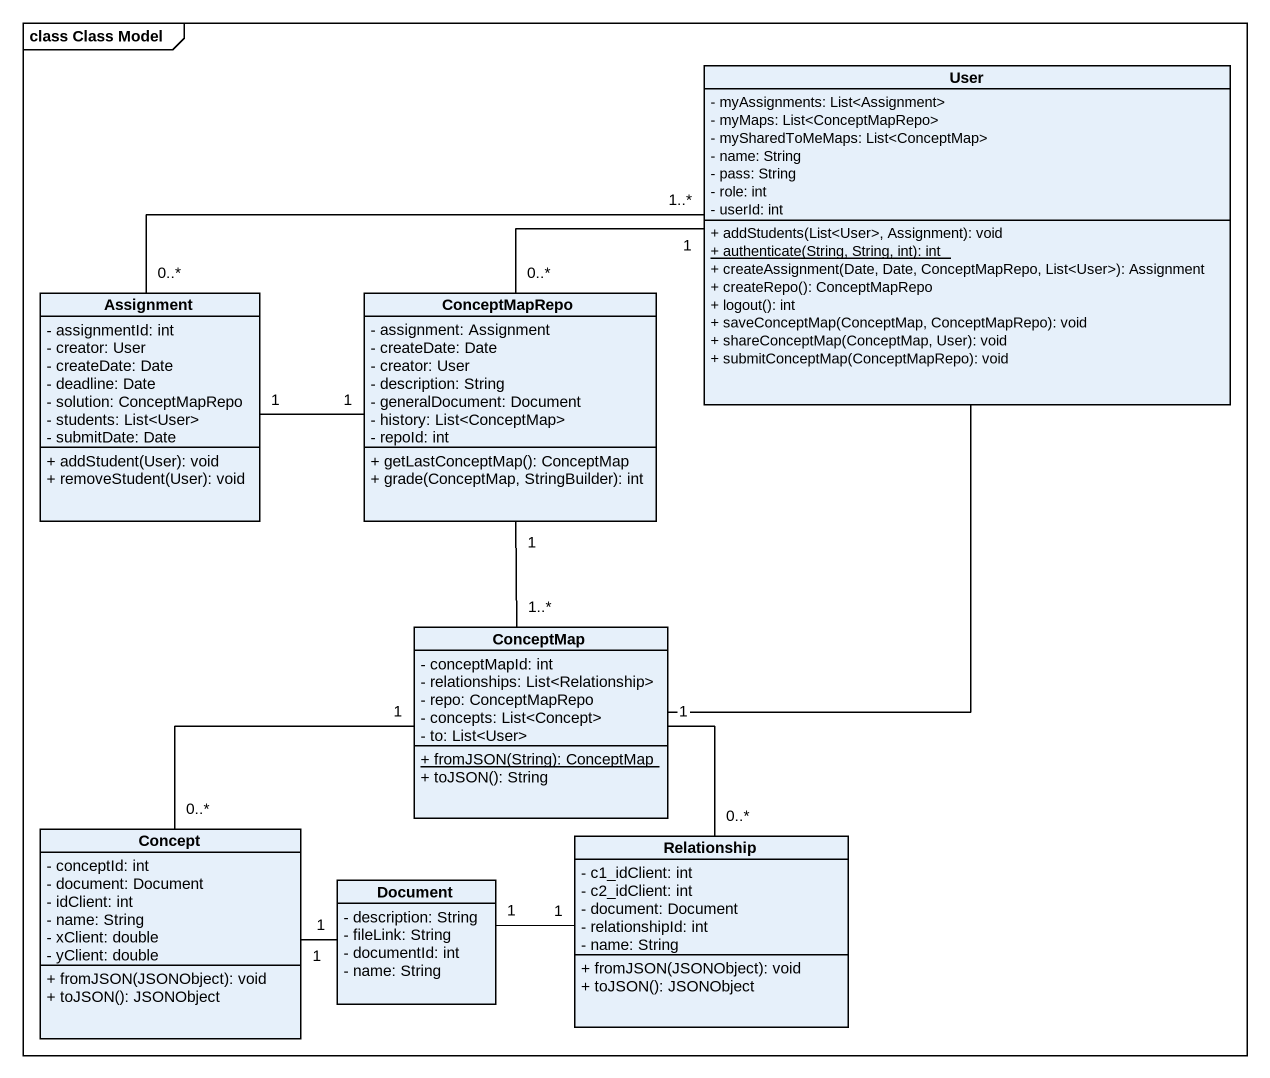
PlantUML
@startuml
mainframe class Class Model
hide circle
hide empty members
skinparam classAttributeIconSize 0
class User {
  - myAssignments: List<Assignment>
  - myMaps: List<ConceptMapRepo>
  - mySharedToMeMaps: List<ConceptMap>
  - name: String
  - pass: String
  - role: int
  - userId: int
  + addStudents(List<User>, Assignment): void
  {static} + authenticate(String, String, int): int
  + createAssignment(Date, Date, ConceptMapRepo, List<User>): Assignment
  + createRepo(): ConceptMapRepo
  + logout(): int
  + saveConceptMap(ConceptMap, ConceptMapRepo): void
  + shareConceptMap(ConceptMap, User): void
  + submitConceptMap(ConceptMapRepo): void
}
class Assignment {
  - assignmentId: int
  - creator: User
  - createDate: Date
  - deadline: Date
  - solution: ConceptMapRepo
  - students: List<User>
  - submitDate: Date
  + addStudent(User): void
  + removeStudent(User): void
}
class ConceptMapRepo {
  - assignment: Assignment
  - createDate: Date
  - creator: User
  - description: String
  - generalDocument: Document
  - history: List<ConceptMap>
  - repoId: int
  + getLastConceptMap(): ConceptMap
  + grade(ConceptMap, StringBuilder): int
}
class ConceptMap {
  - conceptMapId: int
  - relationships: List<Relationship>
  - repo: ConceptMapRepo
  - concepts: List<Concept>
  - to: List<User>
  {static} + fromJSON(String): ConceptMap
  + toJSON(): String
}
class Concept {
  - conceptId: int
  - document: Document
  - idClient: int
  - name: String
  - xClient: double
  - yClient: double
  + fromJSON(JSONObject): void
  + toJSON(): JSONObject
}
class Relationship {
  - c1_idClient: int
  - c2_idClient: int
  - document: Document
  - relationshipId: int
  - name: String
  + fromJSON(JSONObject): void
  + toJSON(): JSONObject
}
class Document {
  - description: String
  - fileLink: String
  - documentId: int
  - name: String
}
Assignment "0..*" -right- "1..*" User
Assignment "1" -right- "1" ConceptMapRepo
ConceptMapRepo "0..*" -right- "1" User
ConceptMap -up- User
ConceptMap "1..*" -up- "1" ConceptMapRepo
Concept "0..*" -right- "1" ConceptMap
Relationship "0..*" -up- "1" ConceptMap
Document "1" -left- "1" Concept
Document "1" -right- "1" Relationship
@enduml
